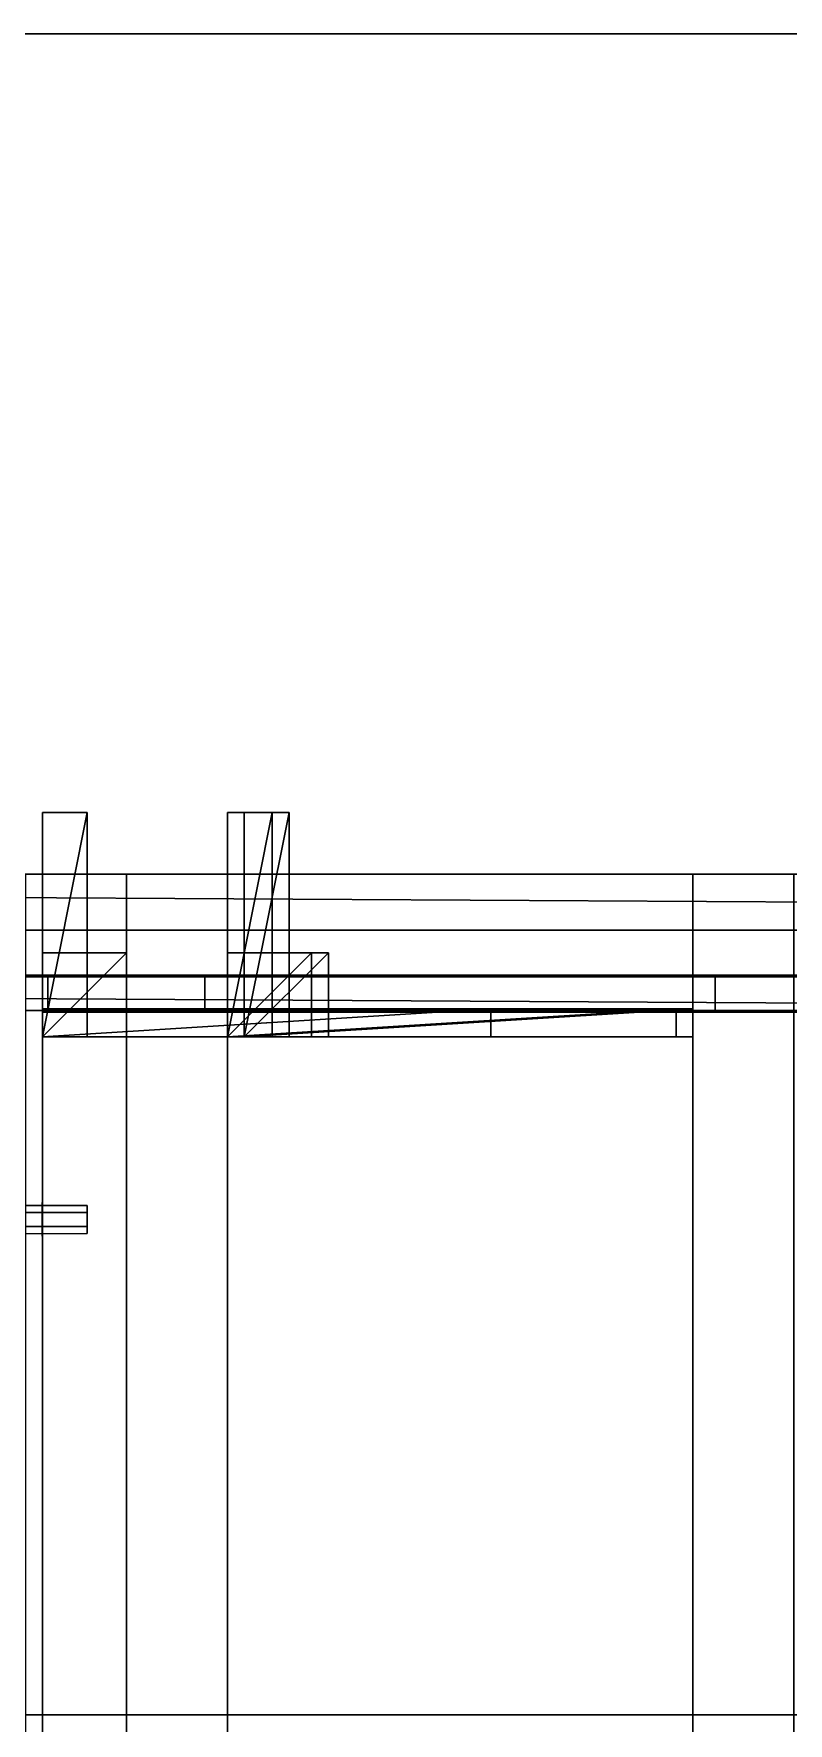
# Model space of a CAD drawing. Extents: x 0 to 6014, y -2463 to 0.
# Drawn here: x 2419.5 to 2554, y -311.5 to -10 of the extents above; entities that cross this region are included whole.
import ezdxf

# ---------------------------------------------------------------- set-up
doc = ezdxf.new("R2010")
doc.units = 0
for name, color, linetype in [('LAYER0', 7, 'CONTINUOUS'), ('LAYER1', 7, 'CONTINUOUS'), ('LAYER178', 7, 'CONTINUOUS'), ('LAYER179', 7, 'CONTINUOUS'), ('LAYER180', 7, 'CONTINUOUS'), ('LAYER181', 7, 'CONTINUOUS'), ('LAYER183', 7, 'CONTINUOUS'), ('LAYER200', 2, 'CONTINUOUS'), ('LAYER201', 7, 'CONTINUOUS'), ('LAYER202', 253, 'CONTINUOUS'), ('LAYER203', 253, 'CONTINUOUS'), ('LAYER204', 253, 'CONTINUOUS'), ('LAYER205', 253, 'CONTINUOUS'), ('LAYER206', 253, 'CONTINUOUS'), ('LAYER207', 253, 'CONTINUOUS'), ('LAYER229', 7, 'CONTINUOUS'), ('LAYER231', 7, 'CONTINUOUS'), ('LAYER247', 251, 'CONTINUOUS'), ('LAYER256', 251, 'CONTINUOUS'), ('LAYER257', 251, 'CONTINUOUS'), ('LAYER258', 251, 'CONTINUOUS'), ('LAYER259', 251, 'CONTINUOUS'), ('LAYER261', 2, 'CONTINUOUS'), ('LAYER262', 28, 'CONTINUOUS'), ('LAYER263', 253, 'CONTINUOUS'), ('LAYER264', 253, 'CONTINUOUS'), ('LAYER265', 253, 'CONTINUOUS'), ('LAYER266', 253, 'CONTINUOUS'), ('LAYER267', 253, 'CONTINUOUS'), ('LAYER268', 253, 'CONTINUOUS'), ('LAYER279', 251, 'CONTINUOUS'), ('LAYER290', 7, 'CONTINUOUS'), ('LAYER383', 7, 'CONTINUOUS'), ('LAYER384', 7, 'CONTINUOUS'), ('LAYER43', 7, 'CONTINUOUS'), ('LAYER44', 2, 'CONTINUOUS'), ('LAYER45', 7, 'CONTINUOUS'), ('LAYER46', 253, 'CONTINUOUS'), ('LAYER47', 253, 'CONTINUOUS'), ('LAYER48', 253, 'CONTINUOUS'), ('LAYER49', 253, 'CONTINUOUS'), ('LAYER50', 253, 'CONTINUOUS'), ('LAYER51', 253, 'CONTINUOUS'), ('LAYER52', 7, 'CONTINUOUS'), ('LAYER55', 7, 'CONTINUOUS'), ('LAYER566', 7, 'CONTINUOUS'), ('LAYER61', 7, 'CONTINUOUS'), ('LAYER63', 254, 'CONTINUOUS')]:
    doc.layers.add(name, color=color, linetype=linetype)

msp = doc.modelspace()

# ---------------------------------------------------------------- linework, layer by layer
at = {"layer": 'LAYER0'}
for points, invisible_edges in [([(4585, -10), (1510, -275), (1510, -10), (4585, -10)], 1), ([(1510, -275), (4585, -10), (2107, -1850), (1510, -275)], 7), ([(1510, -10, 5), (4585, -10), (1510, -10), (1510, -10, 5)], 1), ([(4585, -10), (1510, -10, 5), (4585, -10, 5), (4585, -10)], 1), ([(1510, -10, 5), (2107, -1850, 5), (4585, -10, 5), (1510, -10, 5)], 3), ([(2107, -1850), (4585, -10), (2107, -2463), (2107, -1850)], 3), ([(2107, -2463), (4585, -10), (4585, -650), (2107, -2463)], 5), ([(4585, -10, 5), (2107, -1850, 5), (4585, -650, 5), (4585, -10, 5)], 3)]:
    msp.add_3dface(points, dxfattribs=dict(at, invisible_edges=invisible_edges))
at = {"layer": 'LAYER1'}
for points, invisible_edges in [([(1658, -160, 5), (1508, -10, 5), (4578, -10, 5), (1658, -160, 5)], 5), ([(1508, -10, 2554), (4578, -10, 5), (1508, -10, 5), (1508, -10, 2554)], 1), ([(4578, -10, 5), (1508, -10, 2554), (4578, -10, 2554), (4578, -10, 5)], 1), ([(1658, -160, 5), (4578, -10, 5), (4428, -160, 5), (1658, -160, 5)], 3), ([(4428, -160, 2554), (1658, -160, 5), (4428, -160, 5), (4428, -160, 2554)], 1), ([(1658, -160, 5), (4428, -160, 2554), (1658, -160, 2554), (1658, -160, 5)], 1)]:
    msp.add_3dface(points, dxfattribs=dict(at, invisible_edges=invisible_edges))
at = {"layer": 'LAYER178', "invisible_edges": 1}
for points in [[(2537, -160, 2366), (1676, -160, 2246), (1676, -160, 2366), (2537, -160, 2366)], [(1676, -160, 2246), (2537, -160, 2366), (2537, -160, 2246), (1676, -160, 2246)], [(2537, -178, 2246), (1676, -160, 2246), (2537, -160, 2246), (2537, -178, 2246)], [(1676, -160, 2246), (2537, -178, 2246), (1676, -178, 2246), (1676, -160, 2246)], [(1676, -178, 2366), (2537, -160, 2366), (1676, -160, 2366), (1676, -178, 2366)], [(2537, -160, 2366), (1676, -178, 2366), (2537, -178, 2366), (2537, -160, 2366)], [(2537, -160, 2366), (2537, -178, 2246), (2537, -160, 2246), (2537, -160, 2366)], [(2537, -178, 2246), (2537, -160, 2366), (2537, -178, 2366), (2537, -178, 2246)], [(2537, -178, 2246), (1676, -178, 2366), (1676, -178, 2246), (2537, -178, 2246)], [(1676, -178, 2366), (2537, -178, 2246), (2537, -178, 2366), (1676, -178, 2366)]]:
    msp.add_3dface(points, dxfattribs=at)
at = {"layer": 'LAYER179', "invisible_edges": 1}
for points in [[(1676, -160, 2384), (2537, -630, 2384), (2537, -160, 2384), (1676, -160, 2384)], [(2537, -630, 2384), (1676, -160, 2384), (1676, -630, 2384), (2537, -630, 2384)], [(2537, -160, 2366), (1676, -160, 2384), (2537, -160, 2384), (2537, -160, 2366)], [(1676, -160, 2384), (2537, -160, 2366), (1676, -160, 2366), (1676, -160, 2384)], [(1676, -630, 2366), (2537, -160, 2366), (2537, -630, 2366), (1676, -630, 2366)], [(2537, -160, 2366), (1676, -630, 2366), (1676, -160, 2366), (2537, -160, 2366)], [(2537, -160, 2366), (2537, -630, 2384), (2537, -630, 2366), (2537, -160, 2366)], [(2537, -630, 2384), (2537, -160, 2366), (2537, -160, 2384), (2537, -630, 2384)]]:
    msp.add_3dface(points, dxfattribs=at)
at = {"layer": 'LAYER180', "invisible_edges": 1}
for points in [[(2537, -160, 1906), (1676, -630, 1906), (1676, -160, 1906), (2537, -160, 1906)], [(1676, -630, 1906), (2537, -160, 1906), (2537, -630, 1906), (1676, -630, 1906)], [(1676, -160, 1924), (2537, -160, 1906), (1676, -160, 1906), (1676, -160, 1924)], [(2537, -160, 1906), (1676, -160, 1924), (2537, -160, 1924), (2537, -160, 1906)], [(2537, -630, 1924), (1676, -160, 1924), (1676, -630, 1924), (2537, -630, 1924)], [(1676, -160, 1924), (2537, -630, 1924), (2537, -160, 1924), (1676, -160, 1924)], [(2537, -160, 1906), (2537, -630, 1924), (2537, -630, 1906), (2537, -160, 1906)], [(2537, -630, 1924), (2537, -160, 1906), (2537, -160, 1924), (2537, -630, 1924)]]:
    msp.add_3dface(points, dxfattribs=at)
at = {"layer": 'LAYER181', "invisible_edges": 1}
for points in [[(1672, -178.3, 1920), (2541, -178.3, 2370), (2541, -178.3, 1920), (1672, -178.3, 1920)], [(2541, -178.3, 2370), (1672, -178.3, 1920), (1672, -178.3, 2370), (2541, -178.3, 2370)], [(1672, -184.3, 2370), (2541, -178.3, 2370), (1672, -178.3, 2370), (1672, -184.3, 2370)], [(2541, -178.3, 2370), (1672, -184.3, 2370), (2541, -184.3, 2370), (2541, -178.3, 2370)], [(2541, -184.3, 1920), (1672, -178.3, 1920), (2541, -178.3, 1920), (2541, -184.3, 1920)], [(1672, -178.3, 1920), (2541, -184.3, 1920), (1672, -184.3, 1920), (1672, -178.3, 1920)], [(2541, -184.3, 1920), (2541, -178.3, 2370), (2541, -184.3, 2370), (2541, -184.3, 1920)], [(2541, -178.3, 2370), (2541, -184.3, 1920), (2541, -178.3, 1920), (2541, -178.3, 2370)], [(1672, -184.3, 2370), (2541, -184.3, 1920), (2541, -184.3, 2370), (1672, -184.3, 2370)], [(2541, -184.3, 1920), (1672, -184.3, 2370), (1672, -184.3, 1920), (2541, -184.3, 1920)]]:
    msp.add_3dface(points, dxfattribs=at)
at = {"layer": 'LAYER183', "invisible_edges": 1}
for points in [[(2537, -160, 1905), (2537, -630, 2385), (2537, -160, 2385), (2537, -160, 1905)], [(2537, -630, 2385), (2537, -160, 1905), (2537, -630, 1905), (2537, -630, 2385)], [(2537, -160, 1905), (2555, -630, 1905), (2537, -630, 1905), (2537, -160, 1905)], [(2555, -630, 1905), (2537, -160, 1905), (2555, -160, 1905), (2555, -630, 1905)], [(2555, -160, 2385), (2537, -630, 2385), (2555, -630, 2385), (2555, -160, 2385)], [(2537, -630, 2385), (2555, -160, 2385), (2537, -160, 2385), (2537, -630, 2385)], [(2555, -160, 2385), (2537, -160, 1905), (2537, -160, 2385), (2555, -160, 2385)], [(2537, -160, 1905), (2555, -160, 2385), (2555, -160, 1905), (2537, -160, 1905)]]:
    msp.add_3dface(points, dxfattribs=at)
at = {"layer": 'LAYER200'}
for points in [[(2537, -189, 2343), (2537, -184, 2343), (2457, -189, 2343), (2537, -189, 2343)], [(2457, -189, 2343), (2537, -184, 2343), (2457, -184, 2343), (2457, -189, 2343)], [(2457, -189, 2343), (2457, -184, 2343), (2457, -189, 2320), (2457, -189, 2343)], [(2457, -189, 2320), (2457, -184, 2343), (2457, -184, 2320), (2457, -189, 2320)], [(2537, -189, 2320), (2457, -189, 2320), (2537, -184, 2320), (2537, -189, 2320)], [(2537, -184, 2320), (2457, -189, 2320), (2457, -184, 2320), (2537, -184, 2320)], [(2537, -184, 2320), (2457, -184, 2320), (2537, -184, 2343), (2537, -184, 2320)], [(2537, -184, 2343), (2457, -184, 2320), (2457, -184, 2343), (2537, -184, 2343)], [(2537, -189, 2320), (2537, -184, 2320), (2537, -189, 2343), (2537, -189, 2320)], [(2537, -189, 2343), (2537, -184, 2320), (2537, -184, 2343), (2537, -189, 2343)], [(2537, -189, 2343), (2457, -189, 2343), (2537, -189, 2320), (2537, -189, 2343)], [(2537, -189, 2320), (2457, -189, 2343), (2457, -189, 2320), (2537, -189, 2320)]]:
    msp.add_3dface(points, dxfattribs=at)
at = {"layer": 'LAYER201', "invisible_edges": 1}
for points in [[(2457, -184, 2343), (2537, -189, 2343), (2537, -184, 2343), (2457, -184, 2343)], [(2537, -189, 2343), (2457, -184, 2343), (2457, -189, 2343), (2537, -189, 2343)], [(2457, -189, 2320), (2537, -184, 2320), (2537, -189, 2320), (2457, -189, 2320)], [(2537, -184, 2320), (2457, -189, 2320), (2457, -184, 2320), (2537, -184, 2320)], [(2457, -184, 2343), (2457, -189, 2320), (2457, -189, 2343), (2457, -184, 2343)], [(2457, -189, 2320), (2457, -184, 2343), (2457, -184, 2320), (2457, -189, 2320)], [(2537, -184, 2320), (2457, -184, 2343), (2537, -184, 2343), (2537, -184, 2320)], [(2457, -184, 2343), (2537, -184, 2320), (2457, -184, 2320), (2457, -184, 2343)], [(2537, -184, 2320), (2537, -189, 2343), (2537, -189, 2320), (2537, -184, 2320)], [(2537, -189, 2343), (2537, -184, 2320), (2537, -184, 2343), (2537, -189, 2343)], [(2457, -189, 2320), (2537, -189, 2343), (2457, -189, 2343), (2457, -189, 2320)], [(2537, -189, 2343), (2457, -189, 2320), (2537, -189, 2320), (2537, -189, 2343)]]:
    msp.add_3dface(points, dxfattribs=at)
at = {"layer": 'LAYER202'}
for points in [[(2472, -189, 2343), (2472, -174, 2343), (2457, -189, 2343), (2472, -189, 2343)], [(2457, -189, 2343), (2472, -174, 2343), (2457, -174, 2343), (2457, -189, 2343)], [(2457, -189, 2343), (2457, -174, 2343), (2457, -189, 2328), (2457, -189, 2343)], [(2457, -189, 2328), (2457, -174, 2343), (2457, -174, 2328), (2457, -189, 2328)], [(2472, -189, 2328), (2457, -189, 2328), (2472, -174, 2328), (2472, -189, 2328)], [(2472, -174, 2328), (2457, -189, 2328), (2457, -174, 2328), (2472, -174, 2328)], [(2472, -174, 2328), (2457, -174, 2328), (2472, -174, 2343), (2472, -174, 2328)], [(2472, -174, 2343), (2457, -174, 2328), (2457, -174, 2343), (2472, -174, 2343)], [(2472, -189, 2328), (2472, -174, 2328), (2472, -189, 2343), (2472, -189, 2328)], [(2472, -189, 2343), (2472, -174, 2328), (2472, -174, 2343), (2472, -189, 2343)], [(2472, -189, 2343), (2457, -189, 2343), (2472, -189, 2328), (2472, -189, 2343)], [(2472, -189, 2328), (2457, -189, 2343), (2457, -189, 2328), (2472, -189, 2328)]]:
    msp.add_3dface(points, dxfattribs=at)
at = {"layer": 'LAYER203'}
for points in [[(2472, -189, 2343), (2472, -174, 2343), (2457, -189, 2343), (2472, -189, 2343)], [(2457, -189, 2343), (2472, -174, 2343), (2457, -174, 2343), (2457, -189, 2343)], [(2457, -189, 2343), (2457, -174, 2343), (2457, -189, 2328), (2457, -189, 2343)], [(2457, -189, 2328), (2457, -174, 2343), (2457, -174, 2328), (2457, -189, 2328)], [(2472, -189, 2328), (2457, -189, 2328), (2472, -174, 2328), (2472, -189, 2328)], [(2472, -174, 2328), (2457, -189, 2328), (2457, -174, 2328), (2472, -174, 2328)], [(2472, -174, 2328), (2457, -174, 2328), (2472, -174, 2343), (2472, -174, 2328)], [(2472, -174, 2343), (2457, -174, 2328), (2457, -174, 2343), (2472, -174, 2343)], [(2472, -189, 2328), (2472, -174, 2328), (2472, -189, 2343), (2472, -189, 2328)], [(2472, -189, 2343), (2472, -174, 2328), (2472, -174, 2343), (2472, -189, 2343)], [(2472, -189, 2343), (2457, -189, 2343), (2472, -189, 2328), (2472, -189, 2343)], [(2472, -189, 2328), (2457, -189, 2343), (2457, -189, 2328), (2472, -189, 2328)]]:
    msp.add_3dface(points, dxfattribs=at)
at = {"layer": 'LAYER204'}
for points in [[(2472, -189, 2343), (2472, -174, 2343), (2457, -189, 2343), (2472, -189, 2343)], [(2457, -189, 2343), (2472, -174, 2343), (2457, -174, 2343), (2457, -189, 2343)], [(2457, -189, 2343), (2457, -174, 2343), (2457, -189, 2328), (2457, -189, 2343)], [(2457, -189, 2328), (2457, -174, 2343), (2457, -174, 2328), (2457, -189, 2328)], [(2472, -189, 2328), (2457, -189, 2328), (2472, -174, 2328), (2472, -189, 2328)], [(2472, -174, 2328), (2457, -189, 2328), (2457, -174, 2328), (2472, -174, 2328)], [(2472, -174, 2328), (2457, -174, 2328), (2472, -174, 2343), (2472, -174, 2328)], [(2472, -174, 2343), (2457, -174, 2328), (2457, -174, 2343), (2472, -174, 2343)], [(2472, -189, 2328), (2472, -174, 2328), (2472, -189, 2343), (2472, -189, 2328)], [(2472, -189, 2343), (2472, -174, 2328), (2472, -174, 2343), (2472, -189, 2343)], [(2472, -189, 2343), (2457, -189, 2343), (2472, -189, 2328), (2472, -189, 2343)], [(2472, -189, 2328), (2457, -189, 2343), (2457, -189, 2328), (2472, -189, 2328)]]:
    msp.add_3dface(points, dxfattribs=at)
at = {"layer": 'LAYER205'}
for points in [[(2472, -189, 2343), (2472, -174, 2343), (2457, -189, 2343), (2472, -189, 2343)], [(2457, -189, 2343), (2472, -174, 2343), (2457, -174, 2343), (2457, -189, 2343)], [(2457, -189, 2343), (2457, -174, 2343), (2457, -189, 2328), (2457, -189, 2343)], [(2457, -189, 2328), (2457, -174, 2343), (2457, -174, 2328), (2457, -189, 2328)], [(2472, -189, 2328), (2457, -189, 2328), (2472, -174, 2328), (2472, -189, 2328)], [(2472, -174, 2328), (2457, -189, 2328), (2457, -174, 2328), (2472, -174, 2328)], [(2472, -174, 2328), (2457, -174, 2328), (2472, -174, 2343), (2472, -174, 2328)], [(2472, -174, 2343), (2457, -174, 2328), (2457, -174, 2343), (2472, -174, 2343)], [(2472, -189, 2328), (2472, -174, 2328), (2472, -189, 2343), (2472, -189, 2328)], [(2472, -189, 2343), (2472, -174, 2328), (2472, -174, 2343), (2472, -189, 2343)], [(2472, -189, 2343), (2457, -189, 2343), (2472, -189, 2328), (2472, -189, 2343)], [(2472, -189, 2328), (2457, -189, 2343), (2457, -189, 2328), (2472, -189, 2328)]]:
    msp.add_3dface(points, dxfattribs=at)
at = {"layer": 'LAYER206'}
for points in [[(2465, -189, 2343), (2465, -149, 2343), (2457, -189, 2343), (2465, -189, 2343)], [(2457, -189, 2343), (2465, -149, 2343), (2457, -149, 2343), (2457, -189, 2343)], [(2457, -189, 2343), (2457, -149, 2343), (2457, -189, 2335), (2457, -189, 2343)], [(2457, -189, 2335), (2457, -149, 2343), (2457, -149, 2335), (2457, -189, 2335)], [(2465, -189, 2335), (2457, -189, 2335), (2465, -149, 2335), (2465, -189, 2335)], [(2465, -149, 2335), (2457, -189, 2335), (2457, -149, 2335), (2465, -149, 2335)], [(2465, -149, 2335), (2457, -149, 2335), (2465, -149, 2343), (2465, -149, 2335)], [(2465, -149, 2343), (2457, -149, 2335), (2457, -149, 2343), (2465, -149, 2343)], [(2465, -189, 2335), (2465, -149, 2335), (2465, -189, 2343), (2465, -189, 2335)], [(2465, -189, 2343), (2465, -149, 2335), (2465, -149, 2343), (2465, -189, 2343)], [(2465, -189, 2343), (2457, -189, 2343), (2465, -189, 2335), (2465, -189, 2343)], [(2465, -189, 2335), (2457, -189, 2343), (2457, -189, 2335), (2465, -189, 2335)]]:
    msp.add_3dface(points, dxfattribs=at)
at = {"layer": 'LAYER207'}
for points in [[(2537, -189, 2343), (2537, -184, 2343), (2457, -189, 2343), (2537, -189, 2343)], [(2457, -189, 2343), (2537, -184, 2343), (2457, -184, 2343), (2457, -189, 2343)], [(2457, -189, 2343), (2457, -184, 2343), (2457, -189, 2327), (2457, -189, 2343)], [(2457, -189, 2327), (2457, -184, 2343), (2457, -184, 2327), (2457, -189, 2327)], [(2537, -189, 2327), (2457, -189, 2327), (2537, -184, 2327), (2537, -189, 2327)], [(2537, -184, 2327), (2457, -189, 2327), (2457, -184, 2327), (2537, -184, 2327)], [(2537, -184, 2327), (2457, -184, 2327), (2537, -184, 2343), (2537, -184, 2327)], [(2537, -184, 2343), (2457, -184, 2327), (2457, -184, 2343), (2537, -184, 2343)], [(2537, -189, 2327), (2537, -184, 2327), (2537, -189, 2343), (2537, -189, 2327)], [(2537, -189, 2343), (2537, -184, 2327), (2537, -184, 2343), (2537, -189, 2343)], [(2537, -189, 2343), (2457, -189, 2343), (2537, -189, 2327), (2537, -189, 2343)], [(2537, -189, 2327), (2457, -189, 2343), (2457, -189, 2327), (2537, -189, 2327)]]:
    msp.add_3dface(points, dxfattribs=at)
at = {"layer": 'LAYER229', "invisible_edges": 1}
for points in [[(1690, -178.3, 1502), (2422, -178.3, 1872), (2422, -178.3, 1502), (1690, -178.3, 1502)], [(2422, -178.3, 1872), (1690, -178.3, 1502), (1690, -178.3, 1872), (2422, -178.3, 1872)], [(1690, -184.3, 1872), (2422, -178.3, 1872), (1690, -178.3, 1872), (1690, -184.3, 1872)], [(2422, -178.3, 1872), (1690, -184.3, 1872), (2422, -184.3, 1872), (2422, -178.3, 1872)], [(2422, -184.3, 1502), (1690, -178.3, 1502), (2422, -178.3, 1502), (2422, -184.3, 1502)], [(1690, -178.3, 1502), (2422, -184.3, 1502), (1690, -184.3, 1502), (1690, -178.3, 1502)], [(2422, -184.3, 1502), (2422, -178.3, 1872), (2422, -184.3, 1872), (2422, -184.3, 1502)], [(2422, -178.3, 1872), (2422, -184.3, 1502), (2422, -178.3, 1502), (2422, -178.3, 1872)], [(1690, -184.3, 1872), (2422, -184.3, 1502), (2422, -184.3, 1872), (1690, -184.3, 1872)], [(2422, -184.3, 1502), (1690, -184.3, 1872), (1690, -184.3, 1502), (2422, -184.3, 1502)]]:
    msp.add_3dface(points, dxfattribs=at)
at = {"layer": 'LAYER231', "invisible_edges": 1}
for points in [[(2418, -160, 1487), (2436, -587, 1487), (2418, -587, 1487), (2418, -160, 1487)], [(2436, -587, 1487), (2418, -160, 1487), (2436, -160, 1487), (2436, -587, 1487)], [(2436, -160, 1887), (2418, -587, 1887), (2436, -587, 1887), (2436, -160, 1887)], [(2418, -587, 1887), (2436, -160, 1887), (2418, -160, 1887), (2418, -587, 1887)], [(2436, -160, 1887), (2418, -160, 1487), (2418, -160, 1887), (2436, -160, 1887)], [(2418, -160, 1487), (2436, -160, 1887), (2436, -160, 1487), (2418, -160, 1487)], [(2436, -587, 1487), (2436, -160, 1887), (2436, -587, 1887), (2436, -587, 1487)], [(2436, -160, 1887), (2436, -587, 1487), (2436, -160, 1487), (2436, -160, 1887)]]:
    msp.add_3dface(points, dxfattribs=at)
at = {"layer": 'LAYER247', "invisible_edges": 1}
for points in [[(3437, -160, 1868), (2454, -160, 1748), (2454, -160, 1868), (3437, -160, 1868)], [(2454, -160, 1748), (3437, -160, 1868), (3437, -160, 1748), (2454, -160, 1748)], [(2454, -178, 1868), (2454, -160, 1748), (2454, -178, 1748), (2454, -178, 1868)], [(2454, -160, 1748), (2454, -178, 1868), (2454, -160, 1868), (2454, -160, 1748)], [(3437, -178, 1748), (2454, -160, 1748), (3437, -160, 1748), (3437, -178, 1748)], [(2454, -160, 1748), (3437, -178, 1748), (2454, -178, 1748), (2454, -160, 1748)], [(2454, -178, 1868), (3437, -160, 1868), (2454, -160, 1868), (2454, -178, 1868)], [(3437, -160, 1868), (2454, -178, 1868), (3437, -178, 1868), (3437, -160, 1868)], [(3437, -178, 1748), (2454, -178, 1868), (2454, -178, 1748), (3437, -178, 1748)], [(2454, -178, 1868), (3437, -178, 1748), (3437, -178, 1868), (2454, -178, 1868)]]:
    msp.add_3dface(points, dxfattribs=at)
at = {"layer": 'LAYER256', "invisible_edges": 1}
for points in [[(2454, -160, 1886), (3437, -610, 1886), (3437, -160, 1886), (2454, -160, 1886)], [(3437, -610, 1886), (2454, -160, 1886), (2454, -610, 1886), (3437, -610, 1886)], [(2454, -160, 1886), (2454, -610, 1868), (2454, -610, 1886), (2454, -160, 1886)], [(2454, -610, 1868), (2454, -160, 1886), (2454, -160, 1868), (2454, -610, 1868)], [(3437, -160, 1868), (2454, -160, 1886), (3437, -160, 1886), (3437, -160, 1868)], [(2454, -160, 1886), (3437, -160, 1868), (2454, -160, 1868), (2454, -160, 1886)], [(2454, -610, 1868), (3437, -160, 1868), (3437, -610, 1868), (2454, -610, 1868)], [(3437, -160, 1868), (2454, -610, 1868), (2454, -160, 1868), (3437, -160, 1868)]]:
    msp.add_3dface(points, dxfattribs=at)
at = {"layer": 'LAYER257', "invisible_edges": 1}
for points in [[(3437, -160, 1470), (2454, -610, 1470), (2454, -160, 1470), (3437, -160, 1470)], [(2454, -610, 1470), (3437, -160, 1470), (3437, -610, 1470), (2454, -610, 1470)], [(2454, -160, 1488), (2454, -610, 1470), (2454, -610, 1488), (2454, -160, 1488)], [(2454, -610, 1470), (2454, -160, 1488), (2454, -160, 1470), (2454, -610, 1470)], [(2454, -160, 1488), (3437, -160, 1470), (2454, -160, 1470), (2454, -160, 1488)], [(3437, -160, 1470), (2454, -160, 1488), (3437, -160, 1488), (3437, -160, 1470)], [(3437, -610, 1488), (2454, -160, 1488), (2454, -610, 1488), (3437, -610, 1488)], [(2454, -160, 1488), (3437, -610, 1488), (3437, -160, 1488), (2454, -160, 1488)]]:
    msp.add_3dface(points, dxfattribs=at)
at = {"layer": 'LAYER258', "invisible_edges": 1}
for points in [[(2450, -178.3, 1484), (3441, -178.3, 1872), (3441, -178.3, 1484), (2450, -178.3, 1484)], [(3441, -178.3, 1872), (2450, -178.3, 1484), (2450, -178.3, 1872), (3441, -178.3, 1872)], [(2450, -184.3, 1872), (3441, -178.3, 1872), (2450, -178.3, 1872), (2450, -184.3, 1872)], [(3441, -178.3, 1872), (2450, -184.3, 1872), (3441, -184.3, 1872), (3441, -178.3, 1872)], [(2450, -178.3, 1484), (2450, -184.3, 1872), (2450, -178.3, 1872), (2450, -178.3, 1484)], [(2450, -184.3, 1872), (2450, -178.3, 1484), (2450, -184.3, 1484), (2450, -184.3, 1872)], [(3441, -184.3, 1484), (2450, -178.3, 1484), (3441, -178.3, 1484), (3441, -184.3, 1484)], [(2450, -178.3, 1484), (3441, -184.3, 1484), (2450, -184.3, 1484), (2450, -178.3, 1484)], [(2450, -184.3, 1872), (3441, -184.3, 1484), (3441, -184.3, 1872), (2450, -184.3, 1872)], [(3441, -184.3, 1484), (2450, -184.3, 1872), (2450, -184.3, 1484), (3441, -184.3, 1484)]]:
    msp.add_3dface(points, dxfattribs=at)
at = {"layer": 'LAYER259', "invisible_edges": 1}
for points in [[(2436, -160, 1469), (2454, -610, 1469), (2436, -610, 1469), (2436, -160, 1469)], [(2454, -610, 1469), (2436, -160, 1469), (2454, -160, 1469), (2454, -610, 1469)], [(2454, -160, 1887), (2436, -610, 1887), (2454, -610, 1887), (2454, -160, 1887)], [(2436, -610, 1887), (2454, -160, 1887), (2436, -160, 1887), (2436, -610, 1887)], [(2436, -160, 1469), (2454, -160, 1887), (2454, -160, 1469), (2436, -160, 1469)], [(2454, -160, 1887), (2436, -160, 1469), (2436, -160, 1887), (2454, -160, 1887)], [(2436, -610, 1887), (2436, -160, 1469), (2436, -610, 1469), (2436, -610, 1887)], [(2436, -160, 1469), (2436, -610, 1887), (2436, -160, 1887), (2436, -160, 1469)], [(2454, -160, 1887), (2454, -610, 1469), (2454, -160, 1469), (2454, -160, 1887)], [(2454, -610, 1469), (2454, -160, 1887), (2454, -610, 1887), (2454, -610, 1469)]]:
    msp.add_3dface(points, dxfattribs=at)
at = {"layer": 'LAYER261'}
for points in [[(2534, -189, 1845), (2534, -184, 1845), (2454, -189, 1845), (2534, -189, 1845)], [(2454, -189, 1845), (2534, -184, 1845), (2454, -184, 1845), (2454, -189, 1845)], [(2454, -189, 1845), (2454, -184, 1845), (2454, -189, 1822), (2454, -189, 1845)], [(2454, -189, 1822), (2454, -184, 1845), (2454, -184, 1822), (2454, -189, 1822)], [(2534, -189, 1822), (2454, -189, 1822), (2534, -184, 1822), (2534, -189, 1822)], [(2534, -184, 1822), (2454, -189, 1822), (2454, -184, 1822), (2534, -184, 1822)], [(2534, -184, 1822), (2454, -184, 1822), (2534, -184, 1845), (2534, -184, 1822)], [(2534, -184, 1845), (2454, -184, 1822), (2454, -184, 1845), (2534, -184, 1845)], [(2534, -189, 1822), (2534, -184, 1822), (2534, -189, 1845), (2534, -189, 1822)], [(2534, -189, 1845), (2534, -184, 1822), (2534, -184, 1845), (2534, -189, 1845)], [(2534, -189, 1845), (2454, -189, 1845), (2534, -189, 1822), (2534, -189, 1845)], [(2534, -189, 1822), (2454, -189, 1845), (2454, -189, 1822), (2534, -189, 1822)]]:
    msp.add_3dface(points, dxfattribs=at)
at = {"layer": 'LAYER262', "invisible_edges": 1}
for points in [[(2454, -184, 1845), (2534, -189, 1845), (2534, -184, 1845), (2454, -184, 1845)], [(2534, -189, 1845), (2454, -184, 1845), (2454, -189, 1845), (2534, -189, 1845)], [(2454, -189, 1822), (2534, -184, 1822), (2534, -189, 1822), (2454, -189, 1822)], [(2534, -184, 1822), (2454, -189, 1822), (2454, -184, 1822), (2534, -184, 1822)], [(2454, -184, 1845), (2454, -189, 1822), (2454, -189, 1845), (2454, -184, 1845)], [(2454, -189, 1822), (2454, -184, 1845), (2454, -184, 1822), (2454, -189, 1822)], [(2534, -184, 1822), (2454, -184, 1845), (2534, -184, 1845), (2534, -184, 1822)], [(2454, -184, 1845), (2534, -184, 1822), (2454, -184, 1822), (2454, -184, 1845)], [(2534, -184, 1822), (2534, -189, 1845), (2534, -189, 1822), (2534, -184, 1822)], [(2534, -189, 1845), (2534, -184, 1822), (2534, -184, 1845), (2534, -189, 1845)], [(2454, -189, 1822), (2534, -189, 1845), (2454, -189, 1845), (2454, -189, 1822)], [(2534, -189, 1845), (2454, -189, 1822), (2534, -189, 1822), (2534, -189, 1845)]]:
    msp.add_3dface(points, dxfattribs=at)
at = {"layer": 'LAYER263'}
for points in [[(2469, -189, 1845), (2469, -174, 1845), (2454, -189, 1845), (2469, -189, 1845)], [(2454, -189, 1845), (2469, -174, 1845), (2454, -174, 1845), (2454, -189, 1845)], [(2454, -189, 1845), (2454, -174, 1845), (2454, -189, 1830), (2454, -189, 1845)], [(2454, -189, 1830), (2454, -174, 1845), (2454, -174, 1830), (2454, -189, 1830)], [(2469, -189, 1830), (2454, -189, 1830), (2469, -174, 1830), (2469, -189, 1830)], [(2469, -174, 1830), (2454, -189, 1830), (2454, -174, 1830), (2469, -174, 1830)], [(2469, -174, 1830), (2454, -174, 1830), (2469, -174, 1845), (2469, -174, 1830)], [(2469, -174, 1845), (2454, -174, 1830), (2454, -174, 1845), (2469, -174, 1845)], [(2469, -189, 1830), (2469, -174, 1830), (2469, -189, 1845), (2469, -189, 1830)], [(2469, -189, 1845), (2469, -174, 1830), (2469, -174, 1845), (2469, -189, 1845)], [(2469, -189, 1845), (2454, -189, 1845), (2469, -189, 1830), (2469, -189, 1845)], [(2469, -189, 1830), (2454, -189, 1845), (2454, -189, 1830), (2469, -189, 1830)]]:
    msp.add_3dface(points, dxfattribs=at)
at = {"layer": 'LAYER264'}
for points in [[(2469, -189, 1845), (2469, -174, 1845), (2454, -189, 1845), (2469, -189, 1845)], [(2454, -189, 1845), (2469, -174, 1845), (2454, -174, 1845), (2454, -189, 1845)], [(2454, -189, 1845), (2454, -174, 1845), (2454, -189, 1830), (2454, -189, 1845)], [(2454, -189, 1830), (2454, -174, 1845), (2454, -174, 1830), (2454, -189, 1830)], [(2469, -189, 1830), (2454, -189, 1830), (2469, -174, 1830), (2469, -189, 1830)], [(2469, -174, 1830), (2454, -189, 1830), (2454, -174, 1830), (2469, -174, 1830)], [(2469, -174, 1830), (2454, -174, 1830), (2469, -174, 1845), (2469, -174, 1830)], [(2469, -174, 1845), (2454, -174, 1830), (2454, -174, 1845), (2469, -174, 1845)], [(2469, -189, 1830), (2469, -174, 1830), (2469, -189, 1845), (2469, -189, 1830)], [(2469, -189, 1845), (2469, -174, 1830), (2469, -174, 1845), (2469, -189, 1845)], [(2469, -189, 1845), (2454, -189, 1845), (2469, -189, 1830), (2469, -189, 1845)], [(2469, -189, 1830), (2454, -189, 1845), (2454, -189, 1830), (2469, -189, 1830)]]:
    msp.add_3dface(points, dxfattribs=at)
at = {"layer": 'LAYER265'}
for points in [[(2469, -189, 1845), (2469, -174, 1845), (2454, -189, 1845), (2469, -189, 1845)], [(2454, -189, 1845), (2469, -174, 1845), (2454, -174, 1845), (2454, -189, 1845)], [(2454, -189, 1845), (2454, -174, 1845), (2454, -189, 1830), (2454, -189, 1845)], [(2454, -189, 1830), (2454, -174, 1845), (2454, -174, 1830), (2454, -189, 1830)], [(2469, -189, 1830), (2454, -189, 1830), (2469, -174, 1830), (2469, -189, 1830)], [(2469, -174, 1830), (2454, -189, 1830), (2454, -174, 1830), (2469, -174, 1830)], [(2469, -174, 1830), (2454, -174, 1830), (2469, -174, 1845), (2469, -174, 1830)], [(2469, -174, 1845), (2454, -174, 1830), (2454, -174, 1845), (2469, -174, 1845)], [(2469, -189, 1830), (2469, -174, 1830), (2469, -189, 1845), (2469, -189, 1830)], [(2469, -189, 1845), (2469, -174, 1830), (2469, -174, 1845), (2469, -189, 1845)], [(2469, -189, 1845), (2454, -189, 1845), (2469, -189, 1830), (2469, -189, 1845)], [(2469, -189, 1830), (2454, -189, 1845), (2454, -189, 1830), (2469, -189, 1830)]]:
    msp.add_3dface(points, dxfattribs=at)
at = {"layer": 'LAYER266'}
for points in [[(2469, -189, 1845), (2469, -174, 1845), (2454, -189, 1845), (2469, -189, 1845)], [(2454, -189, 1845), (2469, -174, 1845), (2454, -174, 1845), (2454, -189, 1845)], [(2454, -189, 1845), (2454, -174, 1845), (2454, -189, 1830), (2454, -189, 1845)], [(2454, -189, 1830), (2454, -174, 1845), (2454, -174, 1830), (2454, -189, 1830)], [(2469, -189, 1830), (2454, -189, 1830), (2469, -174, 1830), (2469, -189, 1830)], [(2469, -174, 1830), (2454, -189, 1830), (2454, -174, 1830), (2469, -174, 1830)], [(2469, -174, 1830), (2454, -174, 1830), (2469, -174, 1845), (2469, -174, 1830)], [(2469, -174, 1845), (2454, -174, 1830), (2454, -174, 1845), (2469, -174, 1845)], [(2469, -189, 1830), (2469, -174, 1830), (2469, -189, 1845), (2469, -189, 1830)], [(2469, -189, 1845), (2469, -174, 1830), (2469, -174, 1845), (2469, -189, 1845)], [(2469, -189, 1845), (2454, -189, 1845), (2469, -189, 1830), (2469, -189, 1845)], [(2469, -189, 1830), (2454, -189, 1845), (2454, -189, 1830), (2469, -189, 1830)]]:
    msp.add_3dface(points, dxfattribs=at)
at = {"layer": 'LAYER267'}
for points in [[(2462, -189, 1845), (2462, -149, 1845), (2454, -189, 1845), (2462, -189, 1845)], [(2454, -189, 1845), (2462, -149, 1845), (2454, -149, 1845), (2454, -189, 1845)], [(2454, -189, 1845), (2454, -149, 1845), (2454, -189, 1837), (2454, -189, 1845)], [(2454, -189, 1837), (2454, -149, 1845), (2454, -149, 1837), (2454, -189, 1837)], [(2462, -189, 1837), (2454, -189, 1837), (2462, -149, 1837), (2462, -189, 1837)], [(2462, -149, 1837), (2454, -189, 1837), (2454, -149, 1837), (2462, -149, 1837)], [(2462, -149, 1837), (2454, -149, 1837), (2462, -149, 1845), (2462, -149, 1837)], [(2462, -149, 1845), (2454, -149, 1837), (2454, -149, 1845), (2462, -149, 1845)], [(2462, -189, 1837), (2462, -149, 1837), (2462, -189, 1845), (2462, -189, 1837)], [(2462, -189, 1845), (2462, -149, 1837), (2462, -149, 1845), (2462, -189, 1845)], [(2462, -189, 1845), (2454, -189, 1845), (2462, -189, 1837), (2462, -189, 1845)], [(2462, -189, 1837), (2454, -189, 1845), (2454, -189, 1837), (2462, -189, 1837)]]:
    msp.add_3dface(points, dxfattribs=at)
at = {"layer": 'LAYER268'}
for points in [[(2534, -189, 1845), (2534, -184, 1845), (2454, -189, 1845), (2534, -189, 1845)], [(2454, -189, 1845), (2534, -184, 1845), (2454, -184, 1845), (2454, -189, 1845)], [(2454, -189, 1845), (2454, -184, 1845), (2454, -189, 1829), (2454, -189, 1845)], [(2454, -189, 1829), (2454, -184, 1845), (2454, -184, 1829), (2454, -189, 1829)], [(2534, -189, 1829), (2454, -189, 1829), (2534, -184, 1829), (2534, -189, 1829)], [(2534, -184, 1829), (2454, -189, 1829), (2454, -184, 1829), (2534, -184, 1829)], [(2534, -184, 1829), (2454, -184, 1829), (2534, -184, 1845), (2534, -184, 1829)], [(2534, -184, 1845), (2454, -184, 1829), (2454, -184, 1845), (2534, -184, 1845)], [(2534, -189, 1829), (2534, -184, 1829), (2534, -189, 1845), (2534, -189, 1829)], [(2534, -189, 1845), (2534, -184, 1829), (2534, -184, 1845), (2534, -189, 1845)], [(2534, -189, 1845), (2454, -189, 1845), (2534, -189, 1829), (2534, -189, 1845)], [(2534, -189, 1829), (2454, -189, 1845), (2454, -189, 1829), (2534, -189, 1829)]]:
    msp.add_3dface(points, dxfattribs=at)
at = {"layer": 'LAYER279', "invisible_edges": 1}
for points in [[(1658, -160, 1487), (2436, -610, 1487), (2436, -160, 1487), (1658, -160, 1487)], [(2436, -610, 1487), (1658, -160, 1487), (1658, -610, 1487), (2436, -610, 1487)], [(2436, -160, 1469), (1658, -160, 1487), (2436, -160, 1487), (2436, -160, 1469)], [(1658, -160, 1487), (2436, -160, 1469), (1658, -160, 1469), (1658, -160, 1487)], [(1658, -610, 1469), (2436, -160, 1469), (2436, -610, 1469), (1658, -610, 1469)], [(2436, -160, 1469), (1658, -610, 1469), (1658, -160, 1469), (2436, -160, 1469)], [(2436, -160, 1469), (2436, -610, 1487), (2436, -610, 1469), (2436, -160, 1469)], [(2436, -610, 1487), (2436, -160, 1469), (2436, -160, 1487), (2436, -610, 1487)]]:
    msp.add_3dface(points, dxfattribs=at)
at = {"layer": 'LAYER290', "invisible_edges": 1}
for points in [[(1661, -160, 1905), (3455, -310, 1905), (3455, -160, 1905), (1661, -160, 1905)], [(3455, -310, 1905), (1661, -160, 1905), (1661, -310, 1905), (3455, -310, 1905)], [(3455, -160, 1887), (1661, -160, 1905), (3455, -160, 1905), (3455, -160, 1887)], [(1661, -160, 1905), (3455, -160, 1887), (1661, -160, 1887), (1661, -160, 1905)], [(1661, -310, 1887), (3455, -160, 1887), (3455, -310, 1887), (1661, -310, 1887)], [(3455, -160, 1887), (1661, -310, 1887), (1661, -160, 1887), (3455, -160, 1887)], [(1661, -310, 1887), (3455, -310, 1905), (1661, -310, 1905), (1661, -310, 1887)], [(3455, -310, 1905), (1661, -310, 1887), (3455, -310, 1887), (3455, -310, 1905)]]:
    msp.add_3dface(points, dxfattribs=at)
at = {"layer": 'LAYER383'}
for points, invisible_edges in [([(1005.45, -532.96, 895), (150, -170, 895), (3455, -170, 895), (1005.45, -532.96, 895)], 5), ([(150, -170, 915), (3455, -170, 895), (150, -170, 895), (150, -170, 915)], 1), ([(3455, -170, 895), (150, -170, 915), (3455, -170, 915), (3455, -170, 895)], 1), ([(150, -170, 915), (1005.45, -532.96, 915), (3455, -170, 915), (150, -170, 915)], 3), ([(1005.45, -532.96, 895), (3455, -170, 895), (1363.41, -532.96, 895), (1005.45, -532.96, 895)], 3), ([(3455, -170, 915), (1005.45, -532.96, 915), (1363.41, -532.96, 915), (3455, -170, 915)], 5), ([(1363.41, -532.96, 895), (3455, -170, 895), (2508.86, -342.0801, 895), (1363.41, -532.96, 895)], 7), ([(3455, -170, 915), (1363.41, -532.96, 915), (2508.86, -342.0801, 915), (3455, -170, 915)], 7), ([(2508.86, -342.0801, 895), (3455, -170, 895), (2524.74, -340.6101, 895), (2508.86, -342.0801, 895)], 3), ([(3455, -170, 915), (2508.86, -342.0801, 915), (2524.74, -340.6101, 915), (3455, -170, 915)], 5), ([(2524.74, -340.6101, 895), (3455, -170, 895), (2764.53, -340.6101, 895), (2524.74, -340.6101, 895)], 3), ([(3455, -170, 915), (2524.74, -340.6101, 915), (2764.53, -340.6101, 915), (3455, -170, 915)], 5)]:
    msp.add_3dface(points, dxfattribs=dict(at, invisible_edges=invisible_edges))
at = {"layer": 'LAYER384', "invisible_edges": 1}
for points in [[(1676, -160, 915), (3454.9, -188, 915), (1675.9, -178, 915), (1676, -160, 915)], [(3454.9, -188, 1525), (1676, -160, 1525), (1675.9, -178, 1525), (3454.9, -188, 1525)], [(3454.9, -188, 915), (1676, -160, 915), (3455, -170, 915), (3454.9, -188, 915)], [(1676, -160, 1525), (3455, -170, 915), (1676, -160, 915), (1676, -160, 1525)], [(3455, -170, 915), (1676, -160, 1525), (3455, -170, 1525), (3455, -170, 915)], [(1676, -160, 1525), (3454.9, -188, 1525), (3455, -170, 1525), (1676, -160, 1525)], [(3454.9, -188, 1525), (1675.9, -178, 915), (3454.9, -188, 915), (3454.9, -188, 1525)], [(1675.9, -178, 915), (3454.9, -188, 1525), (1675.9, -178, 1525), (1675.9, -178, 915)]]:
    msp.add_3dface(points, dxfattribs=at)
at = {"layer": 'LAYER43', "invisible_edges": 1}
for points in [[(2855, -160, 156), (2421, -793, 156), (2421, -160, 156), (2855, -160, 156)], [(2421, -793, 156), (2855, -160, 156), (2855, -793, 156), (2421, -793, 156)], [(2421, -160, 174), (2421, -793, 156), (2421, -793, 174), (2421, -160, 174)], [(2421, -793, 156), (2421, -160, 174), (2421, -160, 156), (2421, -793, 156)], [(2421, -160, 174), (2855, -160, 156), (2421, -160, 156), (2421, -160, 174)], [(2855, -160, 156), (2421, -160, 174), (2855, -160, 174), (2855, -160, 156)], [(2855, -793, 174), (2421, -160, 174), (2421, -793, 174), (2855, -793, 174)], [(2421, -160, 174), (2855, -793, 174), (2855, -160, 174), (2421, -160, 174)]]:
    msp.add_3dface(points, dxfattribs=at)
at = {"layer": 'LAYER44'}
for points in [[(2501, -189, 864), (2501, -184, 864), (2421, -189, 864), (2501, -189, 864)], [(2421, -189, 864), (2501, -184, 864), (2421, -184, 864), (2421, -189, 864)], [(2421, -189, 864), (2421, -184, 864), (2421, -189, 841), (2421, -189, 864)], [(2421, -189, 841), (2421, -184, 864), (2421, -184, 841), (2421, -189, 841)], [(2501, -189, 841), (2421, -189, 841), (2501, -184, 841), (2501, -189, 841)], [(2501, -184, 841), (2421, -189, 841), (2421, -184, 841), (2501, -184, 841)], [(2501, -184, 841), (2421, -184, 841), (2501, -184, 864), (2501, -184, 841)], [(2501, -184, 864), (2421, -184, 841), (2421, -184, 864), (2501, -184, 864)], [(2501, -189, 841), (2501, -184, 841), (2501, -189, 864), (2501, -189, 841)], [(2501, -189, 864), (2501, -184, 841), (2501, -184, 864), (2501, -189, 864)], [(2501, -189, 864), (2421, -189, 864), (2501, -189, 841), (2501, -189, 864)], [(2501, -189, 841), (2421, -189, 864), (2421, -189, 841), (2501, -189, 841)]]:
    msp.add_3dface(points, dxfattribs=at)
at = {"layer": 'LAYER45', "invisible_edges": 1}
for points in [[(2421, -184, 864), (2501, -189, 864), (2501, -184, 864), (2421, -184, 864)], [(2501, -189, 864), (2421, -184, 864), (2421, -189, 864), (2501, -189, 864)], [(2421, -189, 841), (2501, -184, 841), (2501, -189, 841), (2421, -189, 841)], [(2501, -184, 841), (2421, -189, 841), (2421, -184, 841), (2501, -184, 841)], [(2421, -184, 864), (2421, -189, 841), (2421, -189, 864), (2421, -184, 864)], [(2421, -189, 841), (2421, -184, 864), (2421, -184, 841), (2421, -189, 841)], [(2501, -184, 841), (2421, -184, 864), (2501, -184, 864), (2501, -184, 841)], [(2421, -184, 864), (2501, -184, 841), (2421, -184, 841), (2421, -184, 864)], [(2501, -184, 841), (2501, -189, 864), (2501, -189, 841), (2501, -184, 841)], [(2501, -189, 864), (2501, -184, 841), (2501, -184, 864), (2501, -189, 864)], [(2421, -189, 841), (2501, -189, 864), (2421, -189, 864), (2421, -189, 841)], [(2501, -189, 864), (2421, -189, 841), (2501, -189, 841), (2501, -189, 864)]]:
    msp.add_3dface(points, dxfattribs=at)
at = {"layer": 'LAYER46'}
for points in [[(2436, -189, 864), (2436, -174, 864), (2421, -189, 864), (2436, -189, 864)], [(2421, -189, 864), (2436, -174, 864), (2421, -174, 864), (2421, -189, 864)], [(2421, -189, 864), (2421, -174, 864), (2421, -189, 849), (2421, -189, 864)], [(2421, -189, 849), (2421, -174, 864), (2421, -174, 849), (2421, -189, 849)], [(2436, -189, 849), (2421, -189, 849), (2436, -174, 849), (2436, -189, 849)], [(2436, -174, 849), (2421, -189, 849), (2421, -174, 849), (2436, -174, 849)], [(2436, -174, 849), (2421, -174, 849), (2436, -174, 864), (2436, -174, 849)], [(2436, -174, 864), (2421, -174, 849), (2421, -174, 864), (2436, -174, 864)], [(2436, -189, 849), (2436, -174, 849), (2436, -189, 864), (2436, -189, 849)], [(2436, -189, 864), (2436, -174, 849), (2436, -174, 864), (2436, -189, 864)], [(2436, -189, 864), (2421, -189, 864), (2436, -189, 849), (2436, -189, 864)], [(2436, -189, 849), (2421, -189, 864), (2421, -189, 849), (2436, -189, 849)]]:
    msp.add_3dface(points, dxfattribs=at)
at = {"layer": 'LAYER47'}
for points in [[(2436, -189, 864), (2436, -174, 864), (2421, -189, 864), (2436, -189, 864)], [(2421, -189, 864), (2436, -174, 864), (2421, -174, 864), (2421, -189, 864)], [(2421, -189, 864), (2421, -174, 864), (2421, -189, 849), (2421, -189, 864)], [(2421, -189, 849), (2421, -174, 864), (2421, -174, 849), (2421, -189, 849)], [(2436, -189, 849), (2421, -189, 849), (2436, -174, 849), (2436, -189, 849)], [(2436, -174, 849), (2421, -189, 849), (2421, -174, 849), (2436, -174, 849)], [(2436, -174, 849), (2421, -174, 849), (2436, -174, 864), (2436, -174, 849)], [(2436, -174, 864), (2421, -174, 849), (2421, -174, 864), (2436, -174, 864)], [(2436, -189, 849), (2436, -174, 849), (2436, -189, 864), (2436, -189, 849)], [(2436, -189, 864), (2436, -174, 849), (2436, -174, 864), (2436, -189, 864)], [(2436, -189, 864), (2421, -189, 864), (2436, -189, 849), (2436, -189, 864)], [(2436, -189, 849), (2421, -189, 864), (2421, -189, 849), (2436, -189, 849)]]:
    msp.add_3dface(points, dxfattribs=at)
at = {"layer": 'LAYER48'}
for points in [[(2436, -189, 864), (2436, -174, 864), (2421, -189, 864), (2436, -189, 864)], [(2421, -189, 864), (2436, -174, 864), (2421, -174, 864), (2421, -189, 864)], [(2421, -189, 864), (2421, -174, 864), (2421, -189, 849), (2421, -189, 864)], [(2421, -189, 849), (2421, -174, 864), (2421, -174, 849), (2421, -189, 849)], [(2436, -189, 849), (2421, -189, 849), (2436, -174, 849), (2436, -189, 849)], [(2436, -174, 849), (2421, -189, 849), (2421, -174, 849), (2436, -174, 849)], [(2436, -174, 849), (2421, -174, 849), (2436, -174, 864), (2436, -174, 849)], [(2436, -174, 864), (2421, -174, 849), (2421, -174, 864), (2436, -174, 864)], [(2436, -189, 849), (2436, -174, 849), (2436, -189, 864), (2436, -189, 849)], [(2436, -189, 864), (2436, -174, 849), (2436, -174, 864), (2436, -189, 864)], [(2436, -189, 864), (2421, -189, 864), (2436, -189, 849), (2436, -189, 864)], [(2436, -189, 849), (2421, -189, 864), (2421, -189, 849), (2436, -189, 849)]]:
    msp.add_3dface(points, dxfattribs=at)
at = {"layer": 'LAYER49'}
for points in [[(2436, -189, 864), (2436, -174, 864), (2421, -189, 864), (2436, -189, 864)], [(2421, -189, 864), (2436, -174, 864), (2421, -174, 864), (2421, -189, 864)], [(2421, -189, 864), (2421, -174, 864), (2421, -189, 849), (2421, -189, 864)], [(2421, -189, 849), (2421, -174, 864), (2421, -174, 849), (2421, -189, 849)], [(2436, -189, 849), (2421, -189, 849), (2436, -174, 849), (2436, -189, 849)], [(2436, -174, 849), (2421, -189, 849), (2421, -174, 849), (2436, -174, 849)], [(2436, -174, 849), (2421, -174, 849), (2436, -174, 864), (2436, -174, 849)], [(2436, -174, 864), (2421, -174, 849), (2421, -174, 864), (2436, -174, 864)], [(2436, -189, 849), (2436, -174, 849), (2436, -189, 864), (2436, -189, 849)], [(2436, -189, 864), (2436, -174, 849), (2436, -174, 864), (2436, -189, 864)], [(2436, -189, 864), (2421, -189, 864), (2436, -189, 849), (2436, -189, 864)], [(2436, -189, 849), (2421, -189, 864), (2421, -189, 849), (2436, -189, 849)]]:
    msp.add_3dface(points, dxfattribs=at)
at = {"layer": 'LAYER50'}
for points in [[(2429, -189, 864), (2429, -149, 864), (2421, -189, 864), (2429, -189, 864)], [(2421, -189, 864), (2429, -149, 864), (2421, -149, 864), (2421, -189, 864)], [(2421, -189, 864), (2421, -149, 864), (2421, -189, 856), (2421, -189, 864)], [(2421, -189, 856), (2421, -149, 864), (2421, -149, 856), (2421, -189, 856)], [(2429, -189, 856), (2421, -189, 856), (2429, -149, 856), (2429, -189, 856)], [(2429, -149, 856), (2421, -189, 856), (2421, -149, 856), (2429, -149, 856)], [(2429, -149, 856), (2421, -149, 856), (2429, -149, 864), (2429, -149, 856)], [(2429, -149, 864), (2421, -149, 856), (2421, -149, 864), (2429, -149, 864)], [(2429, -189, 856), (2429, -149, 856), (2429, -189, 864), (2429, -189, 856)], [(2429, -189, 864), (2429, -149, 856), (2429, -149, 864), (2429, -189, 864)], [(2429, -189, 864), (2421, -189, 864), (2429, -189, 856), (2429, -189, 864)], [(2429, -189, 856), (2421, -189, 864), (2421, -189, 856), (2429, -189, 856)]]:
    msp.add_3dface(points, dxfattribs=at)
at = {"layer": 'LAYER51'}
for points in [[(2501, -189, 864), (2501, -184, 864), (2421, -189, 864), (2501, -189, 864)], [(2421, -189, 864), (2501, -184, 864), (2421, -184, 864), (2421, -189, 864)], [(2421, -189, 864), (2421, -184, 864), (2421, -189, 848), (2421, -189, 864)], [(2421, -189, 848), (2421, -184, 864), (2421, -184, 848), (2421, -189, 848)], [(2501, -189, 848), (2421, -189, 848), (2501, -184, 848), (2501, -189, 848)], [(2501, -184, 848), (2421, -189, 848), (2421, -184, 848), (2501, -184, 848)], [(2501, -184, 848), (2421, -184, 848), (2501, -184, 864), (2501, -184, 848)], [(2501, -184, 864), (2421, -184, 848), (2421, -184, 864), (2501, -184, 864)], [(2501, -189, 848), (2501, -184, 848), (2501, -189, 864), (2501, -189, 848)], [(2501, -189, 864), (2501, -184, 848), (2501, -184, 864), (2501, -189, 864)], [(2501, -189, 864), (2421, -189, 864), (2501, -189, 848), (2501, -189, 864)], [(2501, -189, 848), (2421, -189, 864), (2421, -189, 848), (2501, -189, 848)]]:
    msp.add_3dface(points, dxfattribs=at)
at = {"layer": 'LAYER52', "invisible_edges": 1}
for points in [[(2403, -160, 155), (2421, -793, 155), (2403, -793, 155), (2403, -160, 155)], [(2421, -793, 155), (2403, -160, 155), (2421, -160, 155), (2421, -793, 155)], [(2421, -160, 905), (2403, -793, 905), (2421, -793, 905), (2421, -160, 905)], [(2403, -793, 905), (2421, -160, 905), (2403, -160, 905), (2403, -793, 905)], [(2403, -160, 155), (2421, -160, 905), (2421, -160, 155), (2403, -160, 155)], [(2421, -160, 905), (2403, -160, 155), (2403, -160, 905), (2421, -160, 905)], [(2421, -160, 905), (2421, -793, 155), (2421, -160, 155), (2421, -160, 905)], [(2421, -793, 155), (2421, -160, 905), (2421, -793, 905), (2421, -793, 155)]]:
    msp.add_3dface(points, dxfattribs=at)
at = {"layer": 'LAYER55', "invisible_edges": 1}
for points in [[(2421, -160, 784.5), (2855, -160, 904.5), (2855, -160, 784.5), (2421, -160, 784.5)], [(2855, -160, 904.5), (2421, -160, 784.5), (2421, -160, 904.5), (2855, -160, 904.5)], [(2421, -178, 904.5), (2855, -160, 904.5), (2421, -160, 904.5), (2421, -178, 904.5)], [(2855, -160, 904.5), (2421, -178, 904.5), (2855, -178, 904.5), (2855, -160, 904.5)], [(2421, -160, 784.5), (2421, -178, 904.5), (2421, -160, 904.5), (2421, -160, 784.5)], [(2421, -178, 904.5), (2421, -160, 784.5), (2421, -178, 784.5), (2421, -178, 904.5)], [(2855, -178, 784.5), (2421, -160, 784.5), (2855, -160, 784.5), (2855, -178, 784.5)], [(2421, -160, 784.5), (2855, -178, 784.5), (2421, -178, 784.5), (2421, -160, 784.5)], [(2421, -178, 904.5), (2855, -178, 784.5), (2855, -178, 904.5), (2421, -178, 904.5)], [(2855, -178, 784.5), (2421, -178, 904.5), (2421, -178, 784.5), (2855, -178, 784.5)]]:
    msp.add_3dface(points, dxfattribs=at)
at = {"layer": 'LAYER566', "invisible_edges": 1}
for points in [[(4428, -160, 2390), (1658, -430, 2390), (1658, -160, 2390), (4428, -160, 2390)], [(1658, -430, 2390), (4428, -160, 2390), (4428, -430, 2390), (1658, -430, 2390)], [(1658, -160, 2540), (4428, -160, 2390), (1658, -160, 2390), (1658, -160, 2540)], [(4428, -160, 2390), (1658, -160, 2540), (4428, -160, 2540), (4428, -160, 2390)], [(4428, -430, 2540), (1658, -160, 2540), (1658, -430, 2540), (4428, -430, 2540)], [(1658, -160, 2540), (4428, -430, 2540), (4428, -160, 2540), (1658, -160, 2540)]]:
    msp.add_3dface(points, dxfattribs=at)
at = {"layer": 'LAYER61', "invisible_edges": 1}
for points in [[(2855, -184.6001, 521), (2421, -773.0001, 521), (2421, -184.6001, 521), (2855, -184.6001, 521)], [(2421, -773.0001, 521), (2855, -184.6001, 521), (2855, -773.0001, 521), (2421, -773.0001, 521)], [(2421, -184.6001, 539), (2421, -773.0001, 521), (2421, -773.0001, 539), (2421, -184.6001, 539)], [(2421, -773.0001, 521), (2421, -184.6001, 539), (2421, -184.6001, 521), (2421, -773.0001, 521)], [(2421, -184.6001, 539), (2855, -184.6001, 521), (2421, -184.6001, 521), (2421, -184.6001, 539)], [(2855, -184.6001, 521), (2421, -184.6001, 539), (2855, -184.6001, 539), (2855, -184.6001, 521)], [(2855, -773.0001, 539), (2421, -184.6001, 539), (2421, -773.0001, 539), (2855, -773.0001, 539)], [(2421, -184.6001, 539), (2855, -773.0001, 539), (2855, -184.6001, 539), (2421, -184.6001, 539)]]:
    msp.add_3dface(points, dxfattribs=at)
at = {"layer": 'LAYER63'}
for points in [[(2420.95, -218.6001, 518.5), (2420.95, -224.6001, 518.5), (2420.95, -223.1001, 521.0981), (2420.95, -220.1001, 521.0981)], [(2420.95, -218.6001, 518.5), (2420.95, -224.6001, 518.5), (2420.95, -223.1001, 515.9019), (2420.95, -220.1001, 515.9019)], [(2421.05, -218.6001, 518.5), (2421.05, -224.6001, 518.5), (2421.05, -223.1001, 521.0981), (2421.05, -220.1001, 521.0981)], [(2421.05, -218.6001, 518.5), (2421.05, -224.6001, 518.5), (2421.05, -223.1001, 515.9019), (2421.05, -220.1001, 515.9019)], [(2429, -224.1001, 518.5), (2429, -219.1001, 518.5), (2429, -220.3501, 520.665), (2429, -222.8501, 520.665)], [(2429, -224.1001, 518.5), (2429, -222.8501, 516.335), (2429, -220.3501, 516.335), (2429, -219.1001, 518.5)]]:
    msp.add_3dface(points, dxfattribs=at)

# ---------------------------------------------------------------- meshes
at = {"layer": 'LAYER1'}
mesh = msp.add_polymesh((11, 2), dxfattribs=at)
for k, corner in enumerate([(2257, -1700, 2554), (2257, -2463, 2554), (150, -1700, 2554), (2257, -1700, 2554), (150, -170, 2554), (150, -1700, 2554), (933, -170, 2554), (150, -170, 2554), (933, -430, 2554), (933, -170, 2554), (1658, -430, 2554), (933, -430, 2554), (1658, -160, 2554), (1658, -430, 2554), (4428, -160, 2554), (1658, -160, 2554), (4428, -800, 2554), (4428, -160, 2554), (6013.688, -800, 2554), (4428, -800, 2554), (6013.688, -650, 2554), (4578, -650, 2554)]):
    mesh.set_mesh_vertex(divmod(k, 2), corner)
at = {"layer": 'LAYER63'}
mesh = msp.add_polymesh((2, 6), dxfattribs=dict(at, n_close=True))
for k, corner in enumerate([(2429, -224.1001, 518.5), (2429, -222.8501, 520.665), (2429, -220.3501, 520.665), (2429, -219.1001, 518.5), (2429, -220.3501, 516.335), (2429, -222.8501, 516.335), (2413, -224.1001, 518.5), (2413, -222.8501, 520.665), (2413, -220.3501, 520.665), (2413, -219.1001, 518.5), (2413, -220.3501, 516.335), (2413, -222.8501, 516.335)]):
    mesh.set_mesh_vertex(divmod(k, 6), corner)
mesh = msp.add_polymesh((2, 6), dxfattribs=dict(at, n_close=True))
for k, corner in enumerate([(2421.05, -224.6001, 518.5), (2421.05, -223.1001, 521.0981), (2421.05, -220.1001, 521.0981), (2421.05, -218.6001, 518.5), (2421.05, -220.1001, 515.9019), (2421.05, -223.1001, 515.9019), (2420.95, -224.6001, 518.5), (2420.95, -223.1001, 521.0981), (2420.95, -220.1001, 521.0981), (2420.95, -218.6001, 518.5), (2420.95, -220.1001, 515.9019), (2420.95, -223.1001, 515.9019)]):
    mesh.set_mesh_vertex(divmod(k, 6), corner)

doc.saveas('drawing.dxf')
